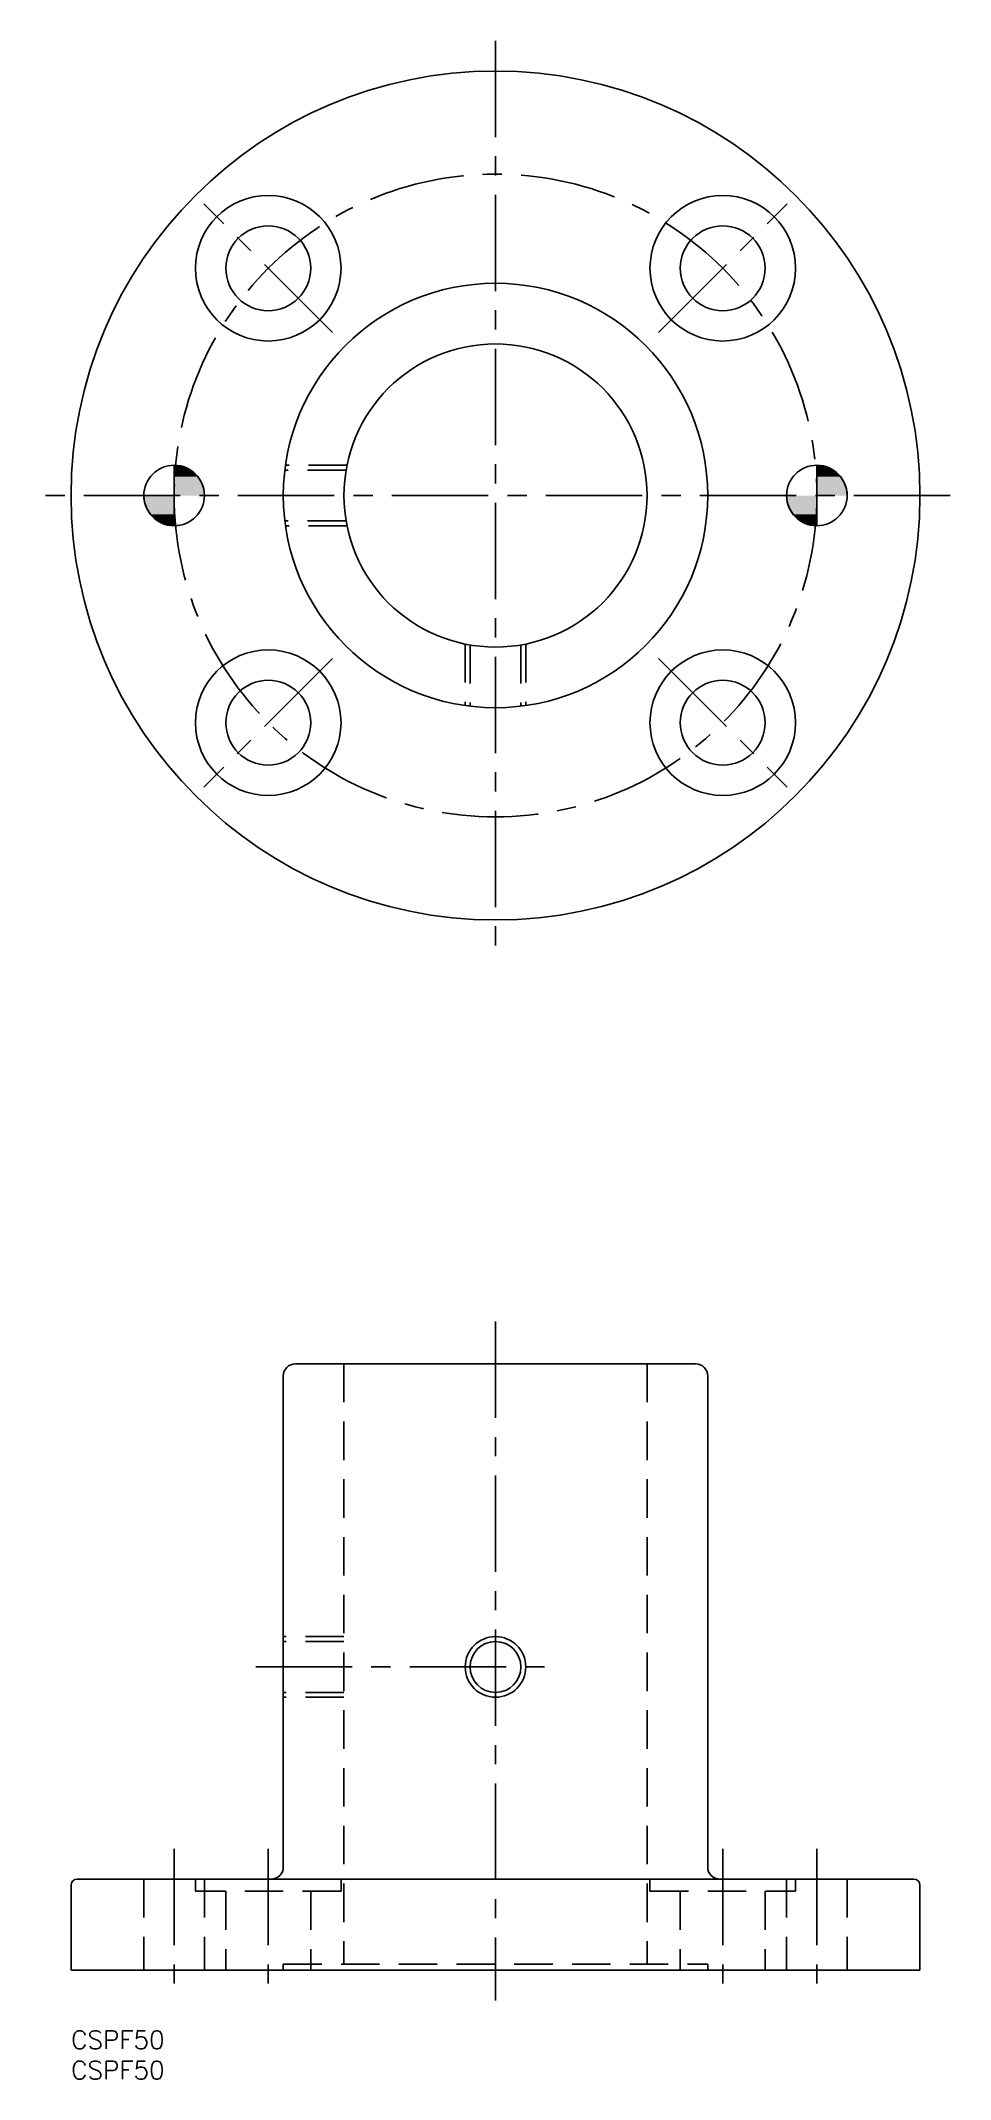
# Model space of a CAD drawing. Extents: x -5 to 145, y -8 to 328.
import ezdxf

# ---------------------------------------------------------------- set-up
doc = ezdxf.new("R2010")
doc.units = 0
doc.header["$LTSCALE"] = 0.5
doc.linetypes.add('CENTER', pattern=[50.8, 31.75, -6.35, 6.35, -6.35])
doc.linetypes.add('DASHED', pattern=[19.05, 12.7, -6.35])
for name, color, linetype in [('MSM_CENTER', 1, 'CENTER'), ('MSM_CONTINUOUS', 7, 'CONTINUOUS'), ('MSM_DASHED', 4, 'DASHED'), ('MSM_NARROW', 5, 'CONTINUOUS'), ('MSM_PART_NUMBER', 7, 'CONTINUOUS')]:
    doc.layers.add(name, color=color, linetype=linetype)
doc.styles.get("Standard").update_dxf_attribs({"font": 'txt.shx', "height": 7, "bigfont": 'bigfont.shx'})

# ---------------------------------------------------------------- blocks, each defined once
blk = doc.blocks.new('*U10')
at = {"layer": 'MSM_PART_NUMBER'}
blk.add_text('CSPF50', height=3, dxfattribs=at).set_placement((0, -3))
blk = doc.blocks.new('*U11')
at = {"layer": 'MSM_PART_NUMBER'}
blk.add_text('CSPF50', height=3, dxfattribs=at).set_placement((0, -8))
blk = doc.blocks.new('*U12')
at = {"layer": 'MSM_CONTINUOUS', "linetype": 'CONTINUOUS'}
for p, q in [((17, 258.21), (17, 258.09)), ((18.11, 258.09), (17, 258.21)), ((17, 258.09), (17, 257.72)), ((17, 257.72), (17, 257.12)), ((17, 257.12), (17, 256.33)), ((17, 256.33), (17, 255.38)), ((18.11, 258.09), (19.17, 257.72)), ((19.17, 257.72), (20.12, 257.12)), ((20.12, 257.12), (20.91, 256.33)), ((20.91, 256.33), (21.5, 255.38)), ((12, 253.21), (12.13, 252.1)), ((17, 255.38), (17, 254.32)), ((17, 254.32), (17, 253.21)), ((17, 253.21), (17, 252.1)), ((21.5, 255.38), (21.87, 254.32)), ((21.87, 254.32), (22, 253.21)), ((12.13, 252.1), (12.5, 251.04)), ((12.5, 251.04), (13.09, 250.09)), ((13.09, 250.09), (13.88, 249.3)), ((13.88, 249.3), (14.83, 248.71)), ((17, 252.1), (17, 251.04)), ((17, 251.04), (17, 250.09)), ((17, 250.09), (17, 249.3)), ((17, 249.3), (17, 248.71)), ((14.83, 248.71), (15.89, 248.34)), ((17, 248.21), (15.89, 248.34)), ((17, 248.71), (17, 248.34)), ((17, 248.34), (17, 248.21))]:
    blk.add_line(p, q, dxfattribs=at)
for points in [[(17, 258.21), (17, 258.09), (18.11, 258.09)], [(17, 258.09), (17, 257.72), (19.17, 257.72)], [(17, 257.72), (17, 257.12), (20.12, 257.12)], [(17, 257.12), (17, 256.33), (20.91, 256.33)], [(17, 256.33), (17, 255.38), (21.5, 255.38)], [(12, 253.21), (12.13, 252.1), (17, 252.1)], [(17, 255.38), (17, 254.32), (21.87, 254.32)], [(17, 254.32), (17, 253.21), (22, 253.21)], [(12.13, 252.1), (12.5, 251.04), (17, 251.04)], [(12.5, 251.04), (13.09, 250.09), (17, 250.09)], [(13.09, 250.09), (13.88, 249.3), (17, 249.3)], [(13.88, 249.3), (14.83, 248.71), (17, 248.71)], [(14.83, 248.71), (15.89, 248.34), (17, 248.34)]]:
    blk.add_solid(points, dxfattribs=at)
at = {"layer": 'MSM_CONTINUOUS', "linetype": 'CONTINUOUS', "extrusion": (0, 0, -1)}
for points in [[(-17, 258.09), (-18.11, 258.09), (-19.17, 257.72)], [(-17, 257.72), (-19.17, 257.72), (-20.12, 257.12)], [(-17, 257.12), (-20.12, 257.12), (-20.91, 256.33)], [(-17, 256.33), (-20.91, 256.33), (-21.5, 255.38)], [(-12, 253.21), (-17, 253.21), (-17, 252.1)], [(-17, 255.38), (-21.5, 255.38), (-21.87, 254.32)], [(-17, 254.32), (-21.87, 254.32), (-22, 253.21)], [(-12.13, 252.1), (-17, 252.1), (-17, 251.04)], [(-12.5, 251.04), (-17, 251.04), (-17, 250.09)], [(-13.09, 250.09), (-17, 250.09), (-17, 249.3)], [(-13.88, 249.3), (-17, 249.3), (-17, 248.71)], [(-14.83, 248.71), (-17, 248.71), (-17, 248.34)], [(-15.89, 248.34), (-17, 248.34), (-17, 248.21)]]:
    blk.add_solid(points, dxfattribs=at)
blk = doc.blocks.new('*U13')
at = {"layer": 'MSM_CONTINUOUS', "linetype": 'CONTINUOUS'}
for p, q in [((123, 258.21), (123, 258.09)), ((124.11, 258.09), (123, 258.21)), ((123, 258.09), (123, 257.72)), ((123, 257.72), (123, 257.12)), ((123, 257.12), (123, 256.33)), ((123, 256.33), (123, 255.38)), ((124.11, 258.09), (125.17, 257.72)), ((125.17, 257.72), (126.12, 257.12)), ((126.12, 257.12), (126.91, 256.33)), ((126.91, 256.33), (127.5, 255.38)), ((118, 253.21), (118.13, 252.1)), ((123, 255.38), (123, 254.32)), ((123, 254.32), (123, 253.21)), ((123, 253.21), (123, 252.1)), ((127.5, 255.38), (127.87, 254.32)), ((127.87, 254.32), (128, 253.21)), ((118.13, 252.1), (118.5, 251.04)), ((118.5, 251.04), (119.09, 250.09)), ((119.09, 250.09), (119.88, 249.3)), ((119.88, 249.3), (120.83, 248.71)), ((123, 252.1), (123, 251.04)), ((123, 251.04), (123, 250.09)), ((123, 250.09), (123, 249.3)), ((123, 249.3), (123, 248.71)), ((120.83, 248.71), (121.89, 248.34)), ((123, 248.21), (121.89, 248.34)), ((123, 248.71), (123, 248.34)), ((123, 248.34), (123, 248.21))]:
    blk.add_line(p, q, dxfattribs=at)
for points in [[(123, 258.21), (123, 258.09), (124.11, 258.09)], [(123, 258.09), (123, 257.72), (125.17, 257.72)], [(123, 257.72), (123, 257.12), (126.12, 257.12)], [(123, 257.12), (123, 256.33), (126.91, 256.33)], [(123, 256.33), (123, 255.38), (127.5, 255.38)], [(118, 253.21), (118.13, 252.1), (123, 252.1)], [(123, 255.38), (123, 254.32), (127.87, 254.32)], [(123, 254.32), (123, 253.21), (128, 253.21)], [(118.13, 252.1), (118.5, 251.04), (123, 251.04)], [(118.5, 251.04), (119.09, 250.09), (123, 250.09)], [(119.09, 250.09), (119.88, 249.3), (123, 249.3)], [(119.88, 249.3), (120.83, 248.71), (123, 248.71)], [(120.83, 248.71), (121.89, 248.34), (123, 248.34)]]:
    blk.add_solid(points, dxfattribs=at)
at = {"layer": 'MSM_CONTINUOUS', "linetype": 'CONTINUOUS', "extrusion": (0, 0, -1)}
for points in [[(-123, 258.09), (-124.11, 258.09), (-125.17, 257.72)], [(-123, 257.72), (-125.17, 257.72), (-126.12, 257.12)], [(-123, 257.12), (-126.12, 257.12), (-126.91, 256.33)], [(-123, 256.33), (-126.91, 256.33), (-127.5, 255.38)], [(-118, 253.21), (-123, 253.21), (-123, 252.1)], [(-123, 255.38), (-127.5, 255.38), (-127.87, 254.32)], [(-123, 254.32), (-127.87, 254.32), (-128, 253.21)], [(-118.13, 252.1), (-123, 252.1), (-123, 251.04)], [(-118.5, 251.04), (-123, 251.04), (-123, 250.09)], [(-119.09, 250.09), (-123, 250.09), (-123, 249.3)], [(-119.88, 249.3), (-123, 249.3), (-123, 248.71)], [(-120.83, 248.71), (-123, 248.71), (-123, 248.34)], [(-121.89, 248.34), (-123, 248.34), (-123, 248.21)]]:
    blk.add_solid(points, dxfattribs=at)

msp = doc.modelspace()

# ---------------------------------------------------------------- linework, layer by layer
at = {"layer": 'MSM_CENTER'}
for p, q in [((70, 328.21), (70, 178.21)), ((43.13, 280.08), (21.92, 301.3)), ((96.87, 280.08), (118.08, 301.3)), ((145, 253.21), (-5, 253.21)), ((43.13, 226.34), (21.92, 205.13)), ((96.87, 226.34), (118.08, 205.13)), ((70, 116.97), (70, 5)), ((30.46, 60), (78.89, 60)), ((17, 30), (17, 5)), ((32.52, 30), (32.52, 5)), ((107.48, 30), (107.48, 5)), ((123, 30), (123, 5))]:
    msp.add_line(p, q, dxfattribs=at)
msp.add_circle((70, 253.21), 53, dxfattribs=at)
at = {"layer": 'MSM_CONTINUOUS'}
for p, q in [((35, 108), (35, 27)), ((37, 110), (103, 110)), ((105, 108), (105, 27)), ((0, 24), (0, 10)), ((1, 25), (139, 25)), ((140, 24), (140, 10)), ((0, 10), (140, 10))]:
    msp.add_line(p, q, dxfattribs=at)
for centre, radius in [((70, 253.21), 70), ((32.52, 290.69), 12), ((107.48, 290.69), 12), ((32.52, 290.69), 7), ((107.48, 290.69), 7), ((70, 253.21), 35), ((70, 253.21), 25), ((17, 253.21), 5), ((123, 253.21), 5), ((32.52, 215.74), 12), ((107.48, 215.74), 12), ((32.52, 215.74), 7), ((107.48, 215.74), 7), ((70, 60), 4.19)]:
    msp.add_circle(centre, radius, dxfattribs=at)
for centre, radius, start, end in [((37, 108), 2, 90, 180), ((103, 108), 2, 0, 90), ((33, 27), 2, 270, 0), ((107, 27), 2, 180, 270), ((1, 24), 1, 90, 180), ((139, 24), 1, 0, 90)]:
    msp.add_arc(centre, radius, start, end, dxfattribs=at)
at = {"layer": 'MSM_DASHED'}
for p, q in [((45.35, 257.4), (35.25, 257.4)), ((45.51, 258.21), (35.36, 258.21)), ((45.35, 249.02), (35.25, 249.02)), ((45.51, 248.21), (35.36, 248.21)), ((65, 228.72), (65, 218.57)), ((75, 228.72), (75, 218.57)), ((65.81, 228.57), (65.81, 218.46)), ((74.19, 228.57), (74.19, 218.46)), ((45, 110), (45, 11)), ((95, 110), (95, 11)), ((45, 65), (35, 65)), ((45, 64.19), (35, 64.19)), ((45, 55.81), (35, 55.81)), ((45, 55), (35, 55)), ((12, 25), (12, 10)), ((20.52, 25), (20.52, 23)), ((22, 25), (22, 10)), ((44.52, 25), (44.52, 23)), ((95.48, 25), (95.48, 23)), ((118, 25), (118, 10)), ((119.48, 25), (119.48, 23)), ((128, 25), (128, 10)), ((44.52, 23), (20.52, 23)), ((25.52, 23), (25.52, 10)), ((39.52, 23), (39.52, 10)), ((95.48, 23), (119.48, 23)), ((100.48, 23), (100.48, 10)), ((114.48, 23), (114.48, 10)), ((35, 11), (105, 11)), ((35, 11), (35, 10)), ((105, 11), (105, 10))]:
    msp.add_line(p, q, dxfattribs=at)
at = {"layer": 'MSM_NARROW'}
msp.add_circle((70, 60), 5, dxfattribs=at)

# ---------------------------------------------------------------- block references
at = {"layer": 'MSM_CONTINUOUS', "linetype": 'CONTINUOUS'}
for name in ['*U12', '*U13']:
    msp.add_blockref(name, (0, 0), dxfattribs=at)
at = {"layer": 'MSM_CONTINUOUS'}
for name in ['*U10', '*U11']:
    msp.add_blockref(name, (0, 0), dxfattribs=at)

doc.saveas('drawing.dxf')
